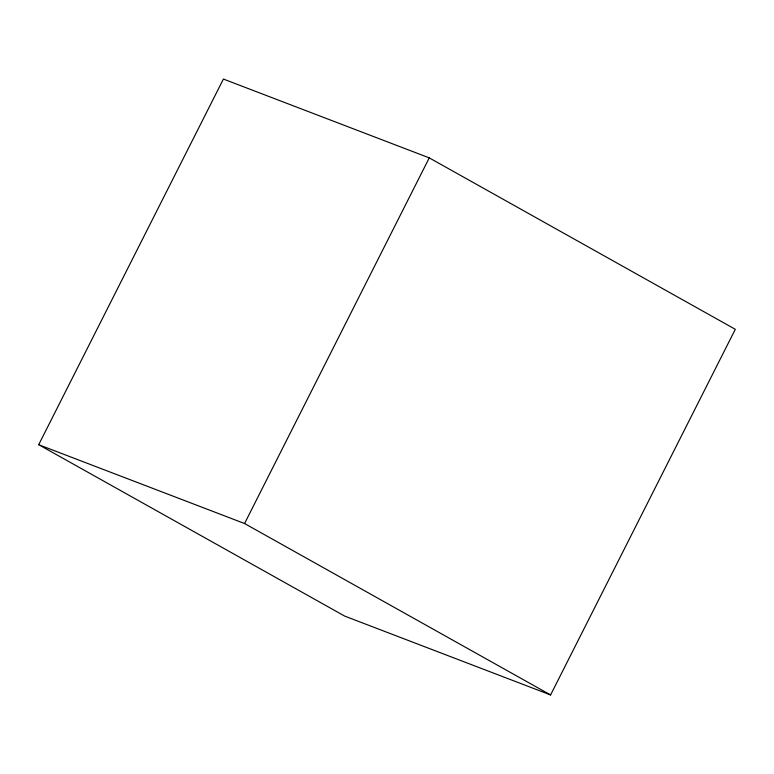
<?xml version="1.0" encoding="UTF-8"?>
<svg xmlns="http://www.w3.org/2000/svg" width="774" height="774" viewBox="0 0 774 774"><rect width="100%" height="100%" fill="white"/><g stroke="black" fill="none" stroke-linecap="round" stroke-linejoin="round"><path stroke-width="1.16" d="M38.7 444.702L223.405 79.054L429.26 157.877L735.3 329.298L550.595 694.946L344.74 616.123L38.7 444.702L244.565 523.524L550.595 694.946M244.565 523.524L429.26 157.877"/></g></svg>
